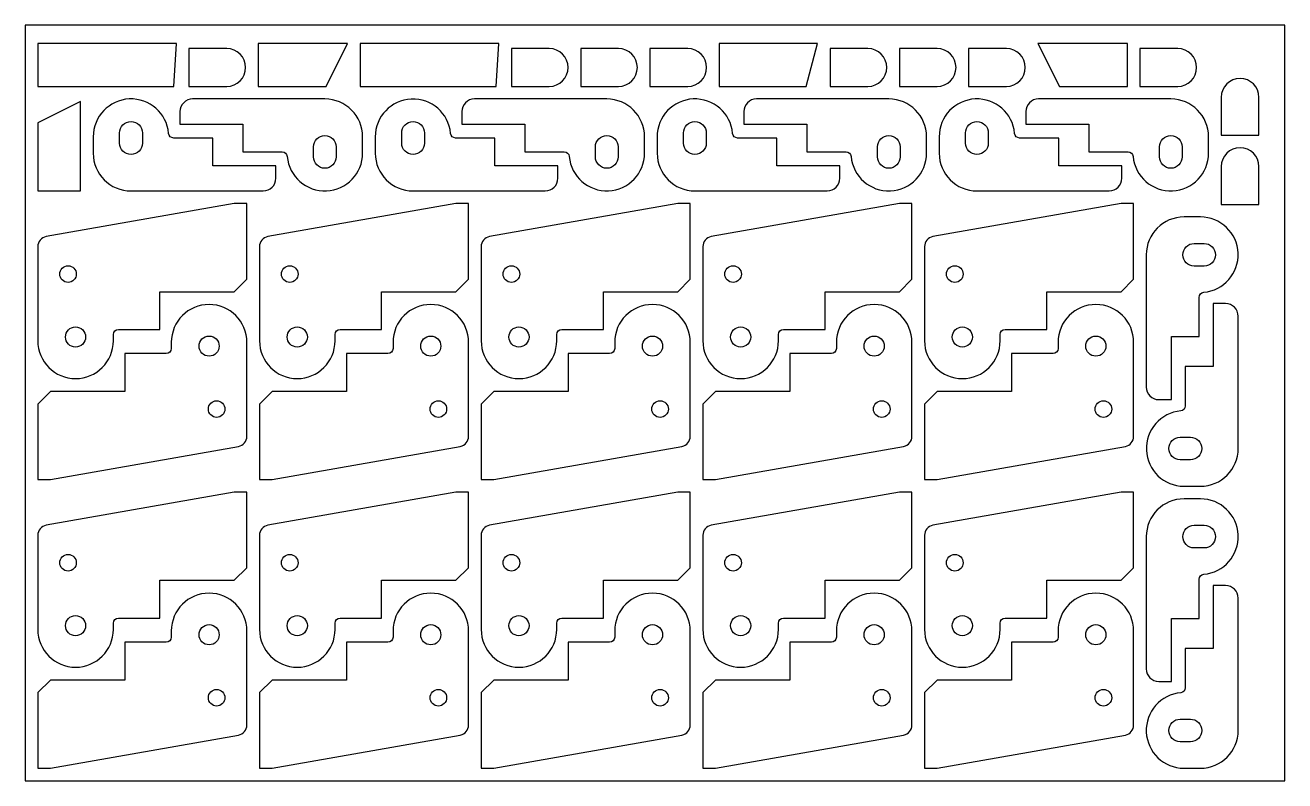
# Model space of a CAD drawing. Header units: metres. Extents: x 0 to 1000, y 0 to 600.
import ezdxf

# ---------------------------------------------------------------- set-up
doc = ezdxf.new("R2010")
doc.units = ezdxf.units.M

msp = doc.modelspace()

# ---------------------------------------------------------------- linework, layer by layer
for points in [[(0, 0), (1000, 0), (1000, 600), (0, 600)], [(10, 551.4), (118, 551.4), (120, 585.4), (10, 585.4)], [(239, 551.4), (256, 585.4), (185, 585.4), (185, 551.4)], [(266, 551.4), (374, 551.4), (376, 585.4), (266, 585.4)], [(551, 585.4), (551, 551.4), (620, 551.4), (629, 585.4)], [(804, 585.4), (821, 551.4), (875, 551.4), (875, 585.4)], [(44, 539.4), (10, 522.4), (10, 468.4), (44, 468.4)]]:
    msp.add_lwpolyline(points, close=True)
for points in [[(160, 551.4, 1), (160, 581.4), (130, 581.4), (130, 551.4)], [(416, 551.4, 1), (416, 581.4), (386, 581.4), (386, 551.4)], [(471, 551.4, 1), (471, 581.4), (441, 581.4), (441, 551.4)], [(526, 551.4, 1), (526, 581.4), (496, 581.4), (496, 551.4)], [(669, 551.4, 1), (669, 581.4), (639, 581.4), (639, 551.4)], [(724, 551.4, 1), (724, 581.4), (694, 581.4), (694, 551.4)], [(779, 551.4, 1), (779, 581.4), (749, 581.4), (749, 551.4)], [(915, 551.4, 1), (915, 581.4), (885, 581.4), (885, 551.4)], [(979.5, 542.7, 1), (949.5, 542.7), (949.5, 512.7), (979.5, 512.7)], [(113.9, 514.1, 0.95677), (54, 511.4), (54, 510.4), (54, 498.4, 0.41421), (84, 468.4), (189, 468.4, 0.41421), (199, 478.4), (199, 488.4), (149, 488.4), (149, 510.4), (117.9, 510.4, -0.38857)], [(208, 495.8, 0.95677), (267.9, 498.4), (267.9, 499.4), (267.9, 511.4, 0.41421), (237.9, 541.4), (132.9, 541.4, 0.41421), (122.9, 531.4), (122.9, 521.4), (172.9, 521.4), (172.9, 499.4), (204, 499.4, -0.38857)], [(337.7, 514.1, 0.95677), (277.9, 511.4), (277.9, 510.4), (277.9, 498.4, 0.41421), (307.9, 468.4), (412.9, 468.4, 0.41421), (422.9, 478.4), (422.9, 488.4), (372.9, 488.4), (372.9, 510.4), (341.7, 510.4, -0.38857)], [(431.9, 495.8, 0.95677), (491.7, 498.4), (491.7, 499.4), (491.7, 511.4, 0.41421), (461.7, 541.4), (356.7, 541.4, 0.41421), (346.7, 531.4), (346.7, 521.4), (396.7, 521.4), (396.7, 499.4), (427.9, 499.4, -0.38857)], [(561.6, 514.1, 0.95677), (501.7, 511.4), (501.7, 510.4), (501.7, 498.4, 0.41421), (531.7, 468.4), (636.7, 468.4, 0.41421), (646.7, 478.4), (646.7, 488.4), (596.7, 488.4), (596.7, 510.4), (565.6, 510.4, -0.38857)], [(655.7, 495.8, 0.95677), (715.6, 498.4), (715.6, 499.4), (715.6, 511.4, 0.41421), (685.6, 541.4), (580.6, 541.4, 0.41421), (570.6, 531.4), (570.6, 521.4), (620.6, 521.4), (620.6, 499.4), (651.7, 499.4, -0.38857)], [(785.5, 514.1, 0.95677), (725.6, 511.4), (725.6, 510.4), (725.6, 498.4, 0.41421), (755.6, 468.4), (860.6, 468.4, 0.41421), (870.6, 478.4), (870.6, 488.4), (820.6, 488.4), (820.6, 510.4), (789.5, 510.4, -0.38857)], [(879.6, 495.8, 0.95677), (939.5, 498.4), (939.5, 499.4), (939.5, 511.4, 0.41421), (909.5, 541.4), (804.5, 541.4, 0.41421), (794.5, 531.4), (794.5, 521.4), (844.5, 521.4), (844.5, 499.4), (875.6, 499.4, -0.38857)], [(75, 506.4), (75, 514.4, -1), (93, 514.4), (93, 506.4, -1)], [(298.9, 506.4), (298.9, 514.4, -1), (316.9, 514.4), (316.9, 506.4, -1)], [(522.7, 506.4), (522.7, 514.4, -1), (540.7, 514.4), (540.7, 506.4, -1)], [(746.6, 506.4), (746.6, 514.4, -1), (764.6, 514.4), (764.6, 506.4, -1)], [(246.9, 503.4), (246.9, 495.4, -1), (228.9, 495.4), (228.9, 503.4, -1)], [(470.7, 503.4), (470.7, 495.4, -1), (452.7, 495.4), (452.7, 503.4, -1)], [(694.6, 503.4), (694.6, 495.4, -1), (676.6, 495.4), (676.6, 503.4, -1)], [(918.5, 503.4), (918.5, 495.4, -1), (900.5, 495.4), (900.5, 503.4, -1)], [(979.5, 487.7, 1), (949.5, 487.7), (949.5, 457.7), (979.5, 457.7)], [(74, 358.4), (107, 358.4), (107, 388.4), (166, 388.4), (176, 398.4), (176, 458.4), (166, 458.4), (16.6, 432.1, 0.36397), (10, 424.2), (10, 349.4, 1), (70, 349.4), (70, 354.4, -0.41421)], [(250, 358.4), (283, 358.4), (283, 388.4), (342, 388.4), (352, 398.4), (352, 458.4), (342, 458.4), (192.6, 432.1, 0.36397), (186, 424.2), (186, 349.4, 1), (246, 349.4), (246, 354.4, -0.41421)], [(426, 358.4), (459, 358.4), (459, 388.4), (518, 388.4), (528, 398.4), (528, 458.4), (518, 458.4), (368.6, 432.1, 0.36397), (362, 424.2), (362, 349.4, 1), (422, 349.4), (422, 354.4, -0.41421)], [(602, 358.4), (635, 358.4), (635, 388.4), (694, 388.4), (704, 398.4), (704, 458.4), (694, 458.4), (544.6, 432.1, 0.36397), (538, 424.2), (538, 349.4, 1), (598, 349.4), (598, 354.4, -0.41421)], [(778, 358.4), (811, 358.4), (811, 388.4), (870, 388.4), (880, 398.4), (880, 458.4), (870, 458.4), (720.6, 432.1, 0.36397), (714, 424.2), (714, 349.4, 1), (774, 349.4), (774, 354.4, -0.41421)], [(935.6, 387.9, 0.95677), (933, 447.7), (932, 447.7), (920, 447.7, 0.41421), (890, 417.7), (890, 312.7, 0.41421), (900, 302.7), (910, 302.7), (910, 352.7), (932, 352.7), (932, 383.9, -0.38857)], [(928, 426.7), (936, 426.7, -1), (936, 408.7), (928, 408.7, -1)], [(40.6, 402.4, -1), (27.4, 402.4, -1)], [(216.6, 402.4, -1), (203.4, 402.4, -1)], [(392.6, 402.4, -1), (379.4, 402.4, -1)], [(568.6, 402.4, -1), (555.4, 402.4, -1)], [(744.6, 402.4, -1), (731.4, 402.4, -1)], [(112, 339.2), (79, 339.2), (79, 309.2), (20, 309.2), (10, 299.2), (10, 239.2), (20, 239.2), (169.4, 265.5, 0.36397), (176, 273.4), (176, 348.2, 1), (116, 348.2), (116, 343.2, -0.41421)], [(288, 339.2), (255, 339.2), (255, 309.2), (196, 309.2), (186, 299.2), (186, 239.2), (196, 239.2), (345.4, 265.5, 0.36397), (352, 273.4), (352, 348.2, 1), (292, 348.2), (292, 343.2, -0.41421)], [(464, 339.2), (431, 339.2), (431, 309.2), (372, 309.2), (362, 299.2), (362, 239.2), (372, 239.2), (521.4, 265.5, 0.36397), (528, 273.4), (528, 348.2, 1), (468, 348.2), (468, 343.2, -0.41421)], [(640, 339.2), (607, 339.2), (607, 309.2), (548, 309.2), (538, 299.2), (538, 239.2), (548, 239.2), (697.4, 265.5, 0.36397), (704, 273.4), (704, 348.2, 1), (644, 348.2), (644, 343.2, -0.41421)], [(816, 339.2), (783, 339.2), (783, 309.2), (724, 309.2), (714, 299.2), (714, 239.2), (724, 239.2), (873.4, 265.5, 0.36397), (880, 273.4), (880, 348.2, 1), (820, 348.2), (820, 343.2, -0.41421)], [(917.4, 293.7, 0.95677), (920, 233.9), (921, 233.9), (933, 233.9, 0.41421), (963, 263.9), (963, 368.9, 0.41421), (953, 378.9), (943, 378.9), (943, 328.9), (921, 328.9), (921, 297.7, -0.38857)], [(48, 352.4, -1), (32, 352.4, -1)], [(224, 352.4, -1), (208, 352.4, -1)], [(400, 352.4, -1), (384, 352.4, -1)], [(576, 352.4, -1), (560, 352.4, -1)], [(752, 352.4, -1), (736, 352.4, -1)], [(138, 345.2, -1), (154, 345.2, -1)], [(314, 345.2, -1), (330, 345.2, -1)], [(490, 345.2, -1), (506, 345.2, -1)], [(666, 345.2, -1), (682, 345.2, -1)], [(842, 345.2, -1), (858, 345.2, -1)], [(145.4, 295.2, -1), (158.6, 295.2, -1)], [(321.4, 295.2, -1), (334.6, 295.2, -1)], [(497.4, 295.2, -1), (510.6, 295.2, -1)], [(673.4, 295.2, -1), (686.6, 295.2, -1)], [(849.4, 295.2, -1), (862.6, 295.2, -1)], [(925, 254.9), (917, 254.9, -1), (917, 272.9), (925, 272.9, -1)], [(74, 129.2), (107, 129.2), (107, 159.2), (166, 159.2), (176, 169.2), (176, 229.2), (166, 229.2), (16.6, 202.9, 0.36397), (10, 195), (10, 120.2, 1), (70, 120.2), (70, 125.2, -0.41421)], [(250, 129.2), (283, 129.2), (283, 159.2), (342, 159.2), (352, 169.2), (352, 229.2), (342, 229.2), (192.6, 202.9, 0.36397), (186, 195), (186, 120.2, 1), (246, 120.2), (246, 125.2, -0.41421)], [(426, 129.2), (459, 129.2), (459, 159.2), (518, 159.2), (528, 169.2), (528, 229.2), (518, 229.2), (368.6, 202.9, 0.36397), (362, 195), (362, 120.2, 1), (422, 120.2), (422, 125.2, -0.41421)], [(602, 129.2), (635, 129.2), (635, 159.2), (694, 159.2), (704, 169.2), (704, 229.2), (694, 229.2), (544.6, 202.9, 0.36397), (538, 195), (538, 120.2, 1), (598, 120.2), (598, 125.2, -0.41421)], [(778, 129.2), (811, 129.2), (811, 159.2), (870, 159.2), (880, 169.2), (880, 229.2), (870, 229.2), (720.6, 202.9, 0.36397), (714, 195), (714, 120.2, 1), (774, 120.2), (774, 125.2, -0.41421)], [(935.6, 164, 0.95677), (933, 223.9), (932, 223.9), (920, 223.9, 0.41421), (890, 193.9), (890, 88.9, 0.41421), (900, 78.9), (910, 78.9), (910, 128.9), (932, 128.9), (932, 160, -0.38857)], [(928, 202.9), (936, 202.9, -1), (936, 184.9), (928, 184.9, -1)], [(40.6, 173.2, -1), (27.4, 173.2, -1)], [(216.6, 173.2, -1), (203.4, 173.2, -1)], [(392.6, 173.2, -1), (379.4, 173.2, -1)], [(568.6, 173.2, -1), (555.4, 173.2, -1)], [(744.6, 173.2, -1), (731.4, 173.2, -1)], [(917.4, 69.9, 0.95677), (920, 10), (921, 10), (933, 10, 0.41421), (963, 40), (963, 145, 0.41421), (953, 155), (943, 155), (943, 105), (921, 105), (921, 73.9, -0.38857)], [(112, 110), (79, 110), (79, 80), (20, 80), (10, 70), (10, 10), (20, 10), (169.4, 36.3, 0.36397), (176, 44.2), (176, 119, 1), (116, 119), (116, 114, -0.41421)], [(288, 110), (255, 110), (255, 80), (196, 80), (186, 70), (186, 10), (196, 10), (345.4, 36.3, 0.36397), (352, 44.2), (352, 119, 1), (292, 119), (292, 114, -0.41421)], [(464, 110), (431, 110), (431, 80), (372, 80), (362, 70), (362, 10), (372, 10), (521.4, 36.3, 0.36397), (528, 44.2), (528, 119, 1), (468, 119), (468, 114, -0.41421)], [(640, 110), (607, 110), (607, 80), (548, 80), (538, 70), (538, 10), (548, 10), (697.4, 36.3, 0.36397), (704, 44.2), (704, 119, 1), (644, 119), (644, 114, -0.41421)], [(816, 110), (783, 110), (783, 80), (724, 80), (714, 70), (714, 10), (724, 10), (873.4, 36.3, 0.36397), (880, 44.2), (880, 119, 1), (820, 119), (820, 114, -0.41421)], [(48, 123.2, -1), (32, 123.2, -1)], [(224, 123.2, -1), (208, 123.2, -1)], [(400, 123.2, -1), (384, 123.2, -1)], [(576, 123.2, -1), (560, 123.2, -1)], [(752, 123.2, -1), (736, 123.2, -1)], [(138, 116, -1), (154, 116, -1)], [(314, 116, -1), (330, 116, -1)], [(490, 116, -1), (506, 116, -1)], [(666, 116, -1), (682, 116, -1)], [(842, 116, -1), (858, 116, -1)], [(145.4, 66, -1), (158.6, 66, -1)], [(321.4, 66, -1), (334.6, 66, -1)], [(497.4, 66, -1), (510.6, 66, -1)], [(673.4, 66, -1), (686.6, 66, -1)], [(849.4, 66, -1), (862.6, 66, -1)], [(925, 31), (917, 31, -1), (917, 49), (925, 49, -1)]]:
    msp.add_lwpolyline(points, format="xyb", close=True)

doc.saveas('drawing.dxf')
